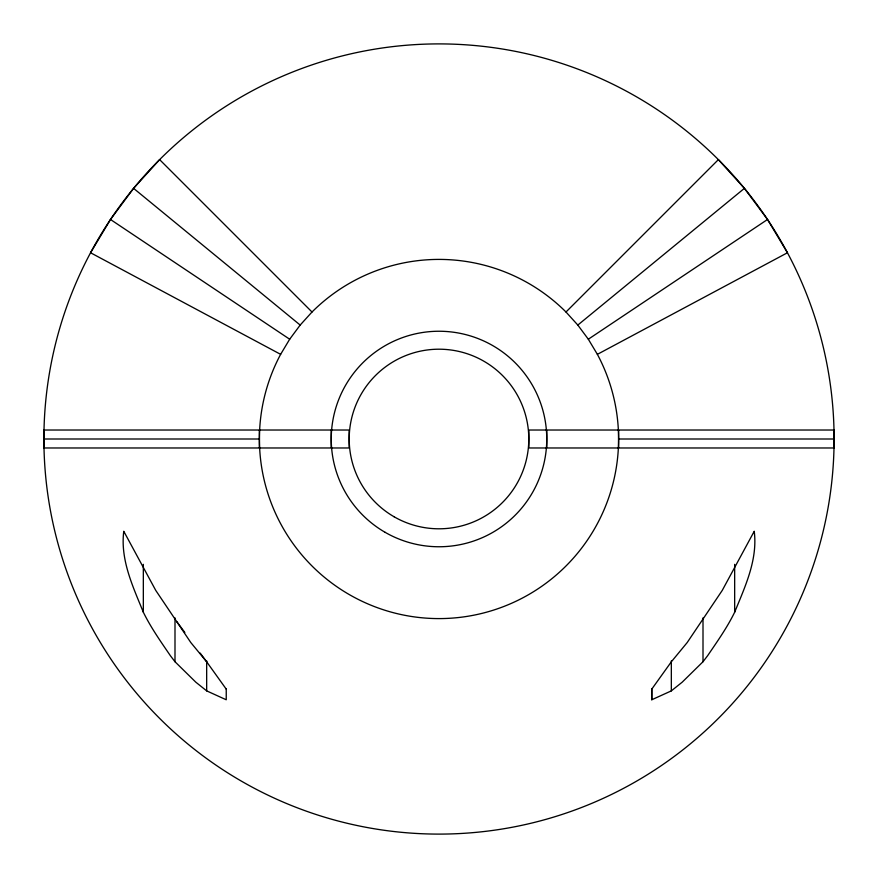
<?xml version="1.0" encoding="UTF-8"?>
<svg xmlns="http://www.w3.org/2000/svg" width="878" height="878" viewBox="0 0 878 878"><rect width="100%" height="100%" fill="white"/><g stroke="black" fill="none" stroke-linecap="round" stroke-linejoin="round"><path stroke-width="1.32" d="M651.761 699.766L651.761 689.131L671.33 661.803L687.167 642.586L722.254 590.4L754.235 531.267C757.813 559.846 745.137 586.416 734.666 612.207C727.138 627.616 717.238 641.566 707.624 655.701L703.004 661.738L682.184 682.184L671.33 690.876L651.761 699.766L651.783 688.714M110.485 219.489L90.555 252.754L280.62 354.339A179.595 179.595 0 0 0 439 618.595A179.595 179.595 0 0 0 597.38 354.339L787.445 252.754L767.515 219.489L744.412 188.353L718.38 159.62L565.992 312.008A179.595 179.595 0 0 0 312.008 312.008L159.62 159.62L133.588 188.353L110.485 219.489L289.674 339.226L280.62 354.339M289.674 339.226L300.177 325.069L312.008 312.008M565.992 312.008L577.823 325.069L744.412 188.353M577.823 325.069L588.326 339.226L767.515 219.489M331.423 430.022L349.203 430.022L349.203 447.978L331.423 447.978M546.577 430.022L528.797 430.022L528.797 447.978L546.577 447.978M43.9 439L259.405 439M618.595 439L834.1 439A395.1 395.1 0 0 0 241.45 96.832A395.1 395.1 0 0 0 241.45 781.168A395.1 395.1 0 0 0 834.1 439M226.239 689.131L206.67 661.803L190.833 642.586L155.746 590.4L123.765 531.267C120.187 559.846 132.863 586.416 143.333 612.207C150.862 627.616 160.762 641.566 170.376 655.701L174.996 661.738L195.816 682.184L206.67 690.876L226.239 699.766L226.239 688.824M133.588 188.353L300.177 325.069M176.752 621.624L184.841 632.478M200.206 653.111L206.67 661.803M588.326 339.226L597.38 354.339M734.666 564.345L734.666 612.207M703.004 617.882L703.004 661.738M671.33 660.914L671.33 690.876M618.595 430.022L618.595 447.978M259.405 430.022L259.405 447.978M206.67 660.914L206.67 690.876M174.996 617.882L174.996 661.738M143.333 564.345L143.333 612.207M331.247 430.022L43.9 430.022L43.9 447.978L331.247 447.978L331.247 430.022M834.1 430.022L546.753 430.022L546.753 447.978L834.1 447.978L834.1 430.022M385.124 532.32A107.753 107.753 0 0 0 546.753 439A107.753 107.753 0 0 0 385.124 345.68A107.753 107.753 0 0 0 385.124 532.32M394.101 516.769A89.797 89.797 0 0 0 528.797 439A89.797 89.797 0 0 0 394.101 361.231A89.797 89.797 0 0 0 394.101 516.769"/></g></svg>
